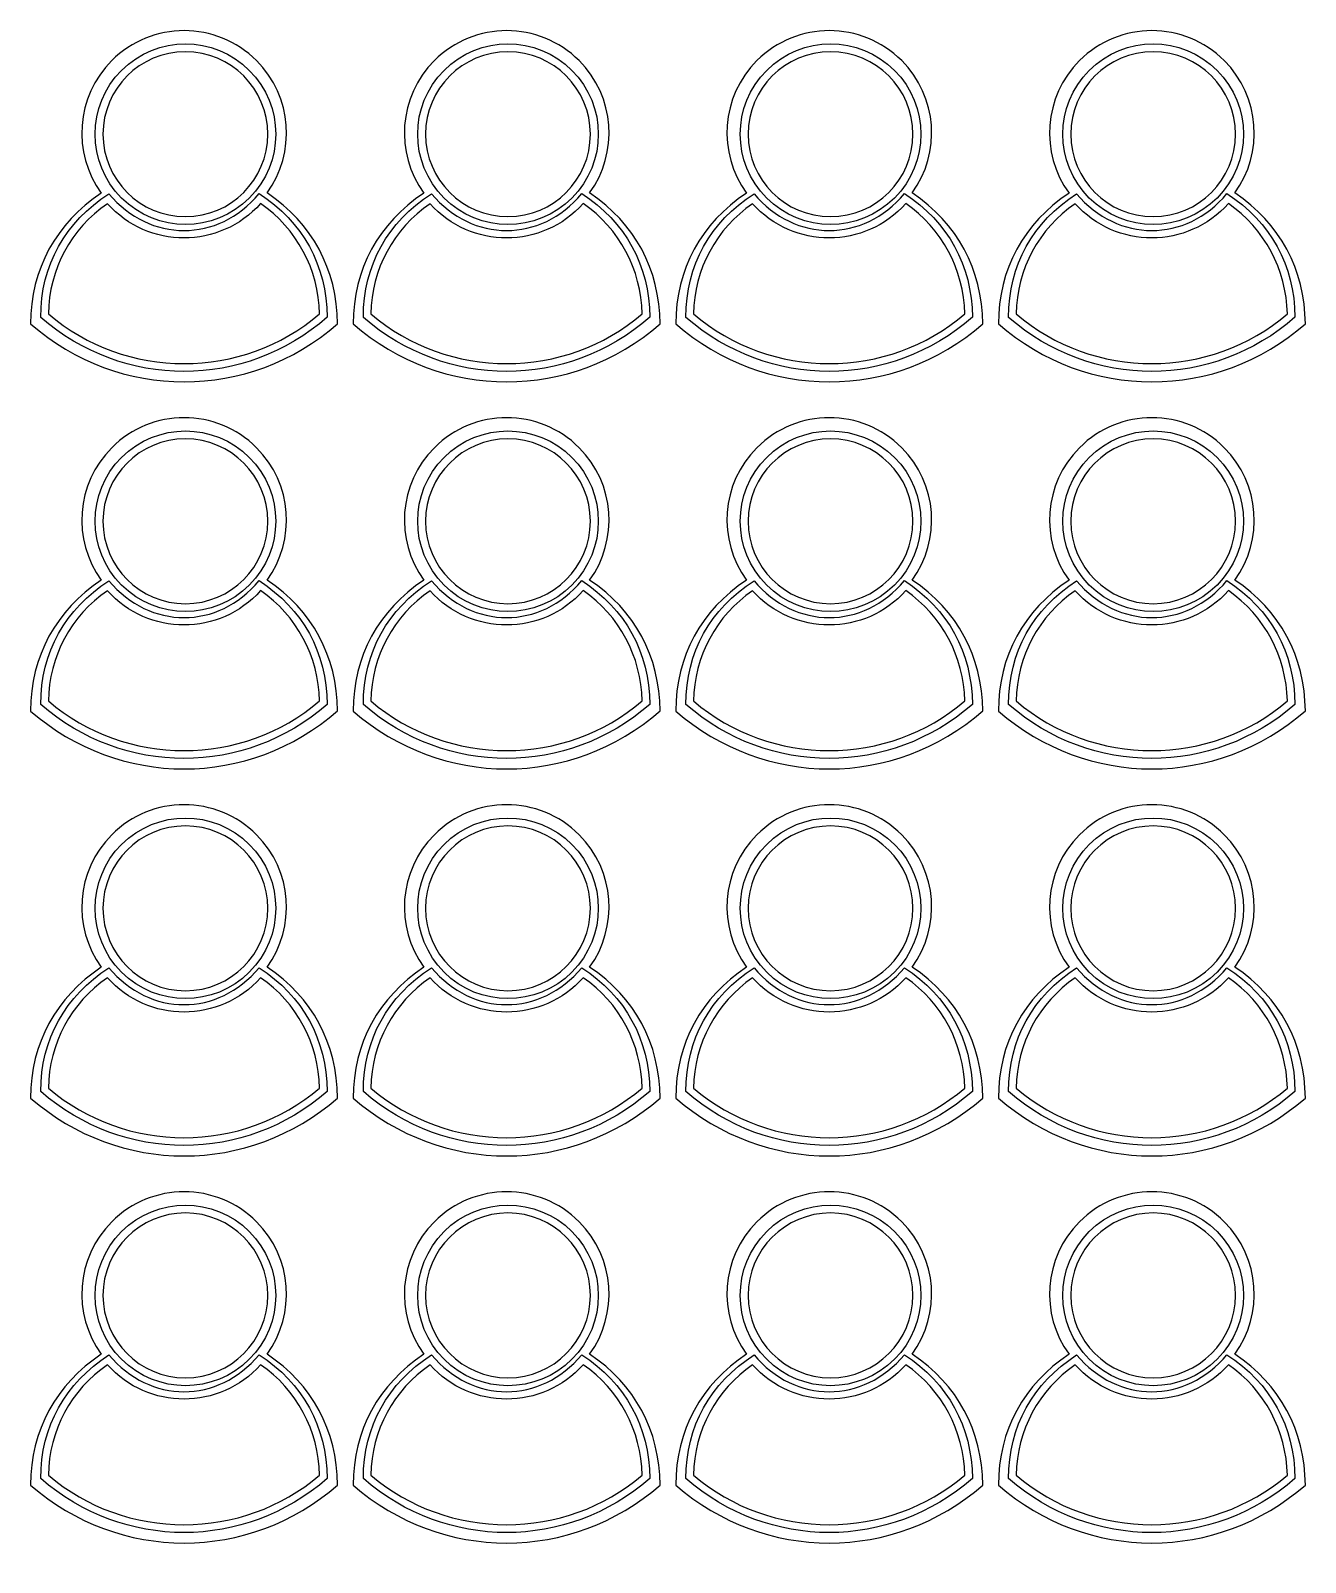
# Model space of a CAD drawing. Extents: x 9 to 572, y 5 to 341.
# Drawn here: x 8.8 to 288.8, y 4.6 to 341.1 of the extents above; entities that cross this region are included whole.
import ezdxf

# ---------------------------------------------------------------- set-up
doc = ezdxf.new("R2010")
doc.units = 0
doc.layers.add('Layer_1', color=7, linetype='CONTINUOUS')

msp = doc.modelspace()

# ---------------------------------------------------------------- linework, layer by layer
at = {"layer": 'Layer_1', "color": 7}
for points in [[(42.520484, 341.091524), (42.520484, 341.09246)], [(113.386626, 341.091524), (113.386626, 341.09246)], [(184.252768, 341.091524), (184.252768, 341.09246)], [(255.11891, 341.091524), (255.11891, 341.09246)], [(8.803744, 276.647924), (8.803744, 276.646365)], [(11.031497, 278.096627), (11.031497, 278.097392)], [(11.031497, 278.096627), (11.031497, 278.097392)], [(72.285089, 278.853562), (72.285089, 278.852797)], [(72.285089, 278.853562), (72.285089, 278.852797)], [(79.669886, 276.647924), (79.669886, 276.646365)], [(81.897639, 278.096627), (81.897639, 278.097392)], [(81.897639, 278.096627), (81.897639, 278.097392)], [(143.15123, 278.853562), (143.15123, 278.852797)], [(143.15123, 278.853562), (143.15123, 278.852797)], [(150.536028, 276.647924), (150.536028, 276.646365)], [(152.76378, 278.096627), (152.76378, 278.097392)], [(152.76378, 278.096627), (152.76378, 278.097392)], [(214.017372, 278.853562), (214.017372, 278.852797)], [(214.017372, 278.853562), (214.017372, 278.852797)], [(221.402169, 276.647924), (221.402169, 276.646365)], [(223.629922, 278.096627), (223.629922, 278.097392)], [(223.629922, 278.096627), (223.629922, 278.097392)], [(284.883514, 278.853562), (284.883514, 278.852797)], [(284.883514, 278.853562), (284.883514, 278.852797)], [(42.520484, 256.052154), (42.520484, 256.05309)], [(113.386626, 256.052154), (113.386626, 256.05309)], [(184.252768, 256.052154), (184.252768, 256.05309)], [(255.11891, 256.052154), (255.11891, 256.05309)], [(11.031497, 193.057257), (11.031497, 193.058022)], [(11.031497, 193.057257), (11.031497, 193.058022)], [(72.285089, 193.814192), (72.285089, 193.813427)], [(72.285089, 193.814192), (72.285089, 193.813427)], [(81.897639, 193.057257), (81.897639, 193.058022)], [(81.897639, 193.057257), (81.897639, 193.058022)], [(143.15123, 193.814192), (143.15123, 193.813427)], [(143.15123, 193.814192), (143.15123, 193.813427)], [(152.76378, 193.057257), (152.76378, 193.058022)], [(152.76378, 193.057257), (152.76378, 193.058022)], [(214.017372, 193.814192), (214.017372, 193.813427)], [(214.017372, 193.814192), (214.017372, 193.813427)], [(223.629922, 193.057257), (223.629922, 193.058022)], [(223.629922, 193.057257), (223.629922, 193.058022)], [(284.883514, 193.814192), (284.883514, 193.813427)], [(284.883514, 193.814192), (284.883514, 193.813427)], [(8.803744, 191.608554), (8.803744, 191.606995)], [(79.669886, 191.608554), (79.669886, 191.606995)], [(150.536028, 191.608554), (150.536028, 191.606995)], [(221.402169, 191.608554), (221.402169, 191.606995)], [(42.520484, 171.012784), (42.520484, 171.01372)], [(113.386626, 171.012784), (113.386626, 171.01372)], [(184.252768, 171.012784), (184.252768, 171.01372)], [(255.11891, 171.012784), (255.11891, 171.01372)], [(11.031497, 108.017887), (11.031497, 108.018652)], [(11.031497, 108.017887), (11.031497, 108.018652)], [(72.285089, 108.774822), (72.285089, 108.774057)], [(72.285089, 108.774822), (72.285089, 108.774057)], [(81.897639, 108.017887), (81.897639, 108.018652)], [(81.897639, 108.017887), (81.897639, 108.018652)], [(143.15123, 108.774822), (143.15123, 108.774057)], [(143.15123, 108.774822), (143.15123, 108.774057)], [(152.76378, 108.017887), (152.76378, 108.018652)], [(152.76378, 108.017887), (152.76378, 108.018652)], [(214.017372, 108.774822), (214.017372, 108.774057)], [(214.017372, 108.774822), (214.017372, 108.774057)], [(223.629922, 108.017887), (223.629922, 108.018652)], [(223.629922, 108.017887), (223.629922, 108.018652)], [(284.883514, 108.774822), (284.883514, 108.774057)], [(284.883514, 108.774822), (284.883514, 108.774057)], [(8.803744, 106.569184), (8.803744, 106.567625)], [(79.669886, 106.569184), (79.669886, 106.567625)], [(150.536028, 106.569184), (150.536028, 106.567625)], [(221.402169, 106.569184), (221.402169, 106.567625)], [(42.520484, 85.973414), (42.520484, 85.97435)], [(113.386626, 85.973414), (113.386626, 85.97435)], [(184.252768, 85.973414), (184.252768, 85.97435)], [(255.11891, 85.973414), (255.11891, 85.97435)], [(72.285089, 23.735452), (72.285089, 23.734687)], [(72.285089, 23.735452), (72.285089, 23.734687)], [(143.151231, 23.735452), (143.151231, 23.734687)], [(143.151231, 23.735452), (143.151231, 23.734687)], [(214.017372, 23.735452), (214.017372, 23.734687)], [(214.017372, 23.735452), (214.017372, 23.734687)], [(284.883514, 23.735452), (284.883514, 23.734687)], [(284.883514, 23.735452), (284.883514, 23.734687)], [(8.803744, 21.529814), (8.803744, 21.528255)], [(11.031497, 22.978517), (11.031497, 22.979282)], [(11.031497, 22.978517), (11.031497, 22.979282)], [(79.669886, 21.529814), (79.669886, 21.528255)], [(81.897639, 22.978517), (81.897639, 22.979282)], [(81.897639, 22.978517), (81.897639, 22.979282)], [(150.536028, 21.529814), (150.536028, 21.528255)], [(152.76378, 22.978517), (152.76378, 22.979282)], [(152.76378, 22.978517), (152.76378, 22.979282)], [(221.402169, 21.529814), (221.402169, 21.528255)], [(223.629922, 22.978517), (223.629922, 22.979282)], [(223.629922, 22.978517), (223.629922, 22.979282)]]:
    msp.add_lwpolyline(points, dxfattribs=at)
for points in [[(56.8361, 304.303635)], [(127.702241, 304.303635)], [(198.568383, 304.303635)], [(269.434525, 304.303635)], [(42.799238, 300.227159)], [(113.665379, 300.227159)], [(184.531521, 300.227159)], [(255.397663, 300.227159)], [(56.8361, 219.264265)], [(127.702241, 219.264265)], [(198.568383, 219.264265)], [(269.434525, 219.264265)], [(42.799238, 215.187789)], [(113.665379, 215.187789)], [(184.531521, 215.187789)], [(255.397663, 215.187789)], [(56.8361, 134.224894)], [(127.702241, 134.224894)], [(198.568383, 134.224894)], [(269.434525, 134.224894)], [(42.799238, 130.148419)], [(113.665379, 130.148419)], [(184.531521, 130.148419)], [(255.397663, 130.148419)], [(56.8361, 49.185524)], [(127.702242, 49.185524)], [(198.568383, 49.185524)], [(269.434525, 49.185524)], [(42.799238, 45.109049)], [(113.66538, 45.109049)], [(184.531521, 45.109049)], [(255.397663, 45.109049)]]:
    msp.add_lwpolyline(points, close=True, dxfattribs=at)
for points in [[(42.520484, 341.09246), (36.764991, 341.09246), (31.010216, 338.895723), (26.621277, 334.502334)], [(28.770202, 332.361694), (36.516294, 340.115641), (49.082179, 340.115641), (56.8361, 332.361694)], [(58.425979, 334.501427), (54.03261, 338.894816), (48.275977, 341.091524), (42.520484, 341.091524)], [(113.386626, 341.09246), (107.631133, 341.09246), (101.876357, 338.895723), (97.487419, 334.502334)], [(99.636344, 332.361694), (107.382435, 340.115641), (119.948321, 340.115641), (127.702241, 332.361694)], [(129.292121, 334.501427), (124.898751, 338.894816), (119.142119, 341.091524), (113.386626, 341.091524)], [(184.252768, 341.09246), (178.497275, 341.09246), (172.742499, 338.895723), (168.353561, 334.502334)], [(170.502486, 332.361694), (178.248577, 340.115641), (190.814462, 340.115641), (198.568383, 332.361694)], [(200.158262, 334.501427), (195.764893, 338.894816), (190.008261, 341.091524), (184.252768, 341.091524)], [(255.11891, 341.09246), (249.363417, 341.09246), (243.608641, 338.895723), (239.219702, 334.502334)], [(241.368627, 332.361694), (249.114719, 340.115641), (261.680604, 340.115641), (269.434525, 332.361694)], [(271.024404, 334.501427), (266.631035, 338.894816), (260.874402, 341.091524), (255.11891, 341.091524)], [(26.621277, 334.502334), (18.693859, 326.574935), (17.928601, 314.194677), (24.319908, 305.404044)], [(42.799238, 336.43817), (32.799739, 336.43817), (24.693721, 328.332161), (24.693721, 318.332665)], [(60.904757, 318.332665), (60.904757, 328.332161), (52.798739, 336.43817), (42.799238, 336.43817)], [(60.739906, 305.421931), (67.116727, 314.21143), (66.34785, 326.579556), (58.425979, 334.501427)], [(97.487419, 334.502334), (89.560001, 326.574935), (88.794743, 314.194677), (95.186049, 305.404044)], [(113.665379, 336.43817), (103.665881, 336.43817), (95.559863, 328.332161), (95.559863, 318.332665)], [(131.770899, 318.332665), (131.770899, 328.332161), (123.664881, 336.43817), (113.665379, 336.43817)], [(131.606047, 305.421931), (137.982869, 314.21143), (137.213991, 326.579556), (129.292121, 334.501427)], [(168.353561, 334.502334), (160.426142, 326.574935), (159.660884, 314.194677), (166.052191, 305.404044)], [(184.531521, 336.43817), (174.532022, 336.43817), (166.426004, 328.332161), (166.426004, 318.332665)], [(202.637041, 318.332665), (202.637041, 328.332161), (194.531023, 336.43817), (184.531521, 336.43817)], [(202.472189, 305.421931), (208.849011, 314.21143), (208.080133, 326.579556), (200.158262, 334.501427)], [(239.219702, 334.502334), (231.292284, 326.574935), (230.527026, 314.194677), (236.918333, 305.404044)], [(255.397663, 336.43817), (245.398164, 336.43817), (237.292146, 328.332161), (237.292146, 318.332665)], [(273.503183, 318.332665), (273.503183, 328.332161), (265.397165, 336.43817), (255.397663, 336.43817)], [(273.338331, 305.421931), (279.715153, 314.21143), (278.946275, 326.579556), (271.024404, 334.501427)], [(28.770202, 304.303635), (21.024108, 312.049729), (21.024108, 324.615628), (28.770202, 332.361694)], [(56.8361, 332.361694), (64.582194, 324.615628), (64.582194, 312.049729), (56.8361, 304.303635)], [(99.636344, 304.303635), (91.890249, 312.049729), (91.890249, 324.615628), (99.636344, 332.361694)], [(127.702241, 332.361694), (135.448336, 324.615628), (135.448336, 312.049729), (127.702241, 304.303635)], [(170.502486, 304.303635), (162.756391, 312.049729), (162.756391, 324.615628), (170.502486, 332.361694)], [(198.568383, 332.361694), (206.314478, 324.615628), (206.314478, 312.049729), (198.568383, 304.303635)], [(241.368627, 304.303635), (233.622533, 312.049729), (233.622533, 324.615628), (241.368627, 332.361694)], [(269.434525, 332.361694), (277.180619, 324.615628), (277.180619, 312.049729), (269.434525, 304.303635)], [(24.693721, 318.332665), (24.693721, 308.333169), (32.799739, 300.227159), (42.799238, 300.227159)], [(42.799238, 300.227159), (52.798739, 300.227159), (60.904757, 308.333169), (60.904757, 318.332665)], [(95.559863, 318.332665), (95.559863, 308.333169), (103.665881, 300.227159), (113.665379, 300.227159)], [(113.665379, 300.227159), (123.664881, 300.227159), (131.770899, 308.333169), (131.770899, 318.332665)], [(166.426004, 318.332665), (166.426004, 308.333169), (174.532022, 300.227159), (184.531521, 300.227159)], [(184.531521, 300.227159), (194.531023, 300.227159), (202.637041, 308.333169), (202.637041, 318.332665)], [(237.292146, 318.332665), (237.292146, 308.333169), (245.398164, 300.227159), (255.397663, 300.227159)], [(255.397663, 300.227159), (265.397165, 300.227159), (273.503183, 308.333169), (273.503183, 318.332665)], [(24.319908, 305.404044), (14.365726, 298.718504), (8.803744, 288.740438), (8.803744, 276.647924)], [(11.031497, 278.097392), (11.031497, 289.577792), (16.393992, 299.023852), (25.989639, 305.261405)], [(11.031497, 278.097392), (11.031497, 289.577792), (16.393992, 299.023852), (25.989639, 305.261405)], [(25.675517, 303.06977), (17.710308, 297.617528), (12.818995, 288.657609), (12.69933, 278.845058)], [(25.675517, 303.06977), (17.710308, 297.617528), (12.818995, 288.657609), (12.69933, 278.845058)], [(59.323858, 303.092447), (50.356451, 293.048079), (34.657883, 293.040595), (25.675517, 303.06977)], [(59.323858, 303.092447), (50.356451, 293.048079), (34.657883, 293.040595), (25.675517, 303.06977)], [(25.989639, 305.261405), (35.016877, 294.484054), (49.96006, 294.446665), (59.009737, 305.284082)], [(25.989639, 305.261405), (35.016877, 294.484054), (49.96006, 294.446665), (59.009737, 305.284082)], [(56.8361, 304.303635), (49.082182, 296.549717), (36.516294, 296.549717), (28.770202, 304.303635)], [(59.009737, 305.284082), (68.62782, 299.016624), (73.825775, 289.570564), (73.952921, 278.105131)], [(59.009737, 305.284082), (68.62782, 299.016624), (73.825775, 289.570564), (73.952921, 278.105131)], [(72.285089, 278.852797), (72.053243, 288.642898), (67.266632, 297.63275), (59.323858, 303.092447)], [(72.285089, 278.852797), (72.053243, 288.642898), (67.266632, 297.63275), (59.323858, 303.092447)], [(76.234107, 276.654869), (76.100199, 288.729439), (70.707713, 298.706003), (60.739906, 305.421931)], [(95.186049, 305.404044), (85.231868, 298.718504), (79.669886, 288.740438), (79.669886, 276.647924)], [(81.897639, 278.097392), (81.897639, 289.577792), (87.260133, 299.023852), (96.85578, 305.261405)], [(81.897639, 278.097392), (81.897639, 289.577792), (87.260133, 299.023852), (96.85578, 305.261405)], [(96.541659, 303.06977), (88.576449, 297.617528), (83.685137, 288.657609), (83.565472, 278.845058)], [(96.541659, 303.06977), (88.576449, 297.617528), (83.685137, 288.657609), (83.565472, 278.845058)], [(130.19, 303.092447), (121.222593, 293.048079), (105.524025, 293.040595), (96.541659, 303.06977)], [(130.19, 303.092447), (121.222593, 293.048079), (105.524025, 293.040595), (96.541659, 303.06977)], [(96.85578, 305.261405), (105.883018, 294.484054), (120.826202, 294.446665), (129.875879, 305.284082)], [(96.85578, 305.261405), (105.883018, 294.484054), (120.826202, 294.446665), (129.875879, 305.284082)], [(127.702241, 304.303635), (119.948323, 296.549717), (107.382435, 296.549717), (99.636344, 304.303635)], [(129.875879, 305.284082), (139.493962, 299.016624), (144.691917, 289.570564), (144.819062, 278.105131)], [(129.875879, 305.284082), (139.493962, 299.016624), (144.691917, 289.570564), (144.819062, 278.105131)], [(143.15123, 278.852797), (142.919385, 288.642898), (138.132774, 297.63275), (130.19, 303.092447)], [(143.15123, 278.852797), (142.919385, 288.642898), (138.132774, 297.63275), (130.19, 303.092447)], [(147.100249, 276.654869), (146.96634, 288.729439), (141.573855, 298.706003), (131.606047, 305.421931)], [(166.052191, 305.404044), (156.09801, 298.718504), (150.536028, 288.740438), (150.536028, 276.647924)], [(152.76378, 278.097392), (152.76378, 289.577792), (158.126275, 299.023852), (167.721922, 305.261405)], [(152.76378, 278.097392), (152.76378, 289.577792), (158.126275, 299.023852), (167.721922, 305.261405)], [(167.407801, 303.06977), (159.442591, 297.617528), (154.551278, 288.657609), (154.431613, 278.845058)], [(167.407801, 303.06977), (159.442591, 297.617528), (154.551278, 288.657609), (154.431613, 278.845058)], [(201.056142, 303.092447), (192.088735, 293.048079), (176.390167, 293.040595), (167.407801, 303.06977)], [(201.056142, 303.092447), (192.088735, 293.048079), (176.390167, 293.040595), (167.407801, 303.06977)], [(167.721922, 305.261405), (176.74916, 294.484054), (191.692344, 294.446665), (200.742021, 305.284082)], [(167.721922, 305.261405), (176.74916, 294.484054), (191.692344, 294.446665), (200.742021, 305.284082)], [(198.568383, 304.303635), (190.814465, 296.549717), (178.248577, 296.549717), (170.502486, 304.303635)], [(200.742021, 305.284082), (210.360104, 299.016624), (215.558059, 289.570564), (215.685204, 278.105131)], [(200.742021, 305.284082), (210.360104, 299.016624), (215.558059, 289.570564), (215.685204, 278.105131)], [(214.017372, 278.852797), (213.785527, 288.642898), (208.998915, 297.63275), (201.056142, 303.092447)], [(214.017372, 278.852797), (213.785527, 288.642898), (208.998915, 297.63275), (201.056142, 303.092447)], [(217.966391, 276.654869), (217.832482, 288.729439), (212.439997, 298.706003), (202.472189, 305.421931)], [(236.918333, 305.404044), (226.964151, 298.718504), (221.402169, 288.740438), (221.402169, 276.647924)], [(223.629922, 278.097392), (223.629922, 289.577792), (228.992417, 299.023852), (238.588064, 305.261405)], [(223.629922, 278.097392), (223.629922, 289.577792), (228.992417, 299.023852), (238.588064, 305.261405)], [(238.273943, 303.06977), (230.308733, 297.617528), (225.41742, 288.657609), (225.297755, 278.845058)], [(238.273943, 303.06977), (230.308733, 297.617528), (225.41742, 288.657609), (225.297755, 278.845058)], [(271.922284, 303.092447), (262.954876, 293.048079), (247.256308, 293.040595), (238.273943, 303.06977)], [(271.922284, 303.092447), (262.954876, 293.048079), (247.256308, 293.040595), (238.273943, 303.06977)], [(238.588064, 305.261405), (247.615302, 294.484054), (262.558485, 294.446665), (271.608162, 305.284082)], [(238.588064, 305.261405), (247.615302, 294.484054), (262.558485, 294.446665), (271.608162, 305.284082)], [(269.434525, 304.303635), (261.680607, 296.549717), (249.114719, 296.549717), (241.368627, 304.303635)], [(271.608162, 305.284082), (281.226246, 299.016624), (286.424201, 289.570564), (286.551346, 278.105131)], [(271.608162, 305.284082), (281.226246, 299.016624), (286.424201, 289.570564), (286.551346, 278.105131)], [(284.883514, 278.852797), (284.651668, 288.642898), (279.865057, 297.63275), (271.922284, 303.092447)], [(284.883514, 278.852797), (284.651668, 288.642898), (279.865057, 297.63275), (271.922284, 303.092447)], [(288.832532, 276.654869), (288.698624, 288.729439), (283.306138, 298.706003), (273.338331, 305.421931)], [(8.803744, 276.646365), (28.272379, 259.671572), (56.765463, 259.67982), (76.234107, 276.654869)], [(73.952921, 278.105131), (55.786258, 262.264479), (29.19816, 262.256995), (11.031497, 278.096627)], [(73.952921, 278.105131), (55.786258, 262.264479), (29.19816, 262.256995), (11.031497, 278.096627)], [(12.69933, 278.845058), (29.661863, 264.305735), (55.322555, 264.305735), (72.285089, 278.853562)], [(12.69933, 278.845058), (29.661863, 264.305735), (55.322555, 264.305735), (72.285089, 278.853562)], [(79.669886, 276.646365), (99.138521, 259.671572), (127.631605, 259.67982), (147.100249, 276.654869)], [(144.819062, 278.105131), (126.652399, 262.264479), (100.064302, 262.256995), (81.897639, 278.096627)], [(144.819062, 278.105131), (126.652399, 262.264479), (100.064302, 262.256995), (81.897639, 278.096627)], [(83.565472, 278.845058), (100.528004, 264.305735), (126.188697, 264.305735), (143.15123, 278.853562)], [(83.565472, 278.845058), (100.528004, 264.305735), (126.188697, 264.305735), (143.15123, 278.853562)], [(150.536028, 276.646365), (170.004662, 259.671572), (198.497747, 259.67982), (217.966391, 276.654869)], [(215.685204, 278.105131), (197.518541, 262.264479), (170.930443, 262.256995), (152.76378, 278.096627)], [(215.685204, 278.105131), (197.518541, 262.264479), (170.930443, 262.256995), (152.76378, 278.096627)], [(154.431613, 278.845058), (171.394146, 264.305735), (197.054838, 264.305735), (214.017372, 278.853562)], [(154.431613, 278.845058), (171.394146, 264.305735), (197.054838, 264.305735), (214.017372, 278.853562)], [(221.402169, 276.646365), (240.870804, 259.671572), (269.363888, 259.67982), (288.832532, 276.654869)], [(286.551346, 278.105131), (268.384683, 262.264479), (241.796585, 262.256995), (223.629922, 278.096627)], [(286.551346, 278.105131), (268.384683, 262.264479), (241.796585, 262.256995), (223.629922, 278.096627)], [(225.297755, 278.845058), (242.260288, 264.305735), (267.92098, 264.305735), (284.883514, 278.853562)], [(225.297755, 278.845058), (242.260288, 264.305735), (267.92098, 264.305735), (284.883514, 278.853562)], [(42.520484, 256.05309), (36.764991, 256.05309), (31.010216, 253.856353), (26.621277, 249.462964)], [(58.425979, 249.462057), (54.03261, 253.855446), (48.275977, 256.052154), (42.520484, 256.052154)], [(113.386626, 256.05309), (107.631133, 256.05309), (101.876357, 253.856353), (97.487419, 249.462964)], [(129.292121, 249.462057), (124.898751, 253.855446), (119.142119, 256.052154), (113.386626, 256.052154)], [(184.252768, 256.05309), (178.497275, 256.05309), (172.742499, 253.856353), (168.353561, 249.462964)], [(200.158262, 249.462057), (195.764893, 253.855446), (190.008261, 256.052154), (184.252768, 256.052154)], [(255.11891, 256.05309), (249.363417, 256.05309), (243.608641, 253.856353), (239.219702, 249.462964)], [(271.024404, 249.462057), (266.631035, 253.855446), (260.874402, 256.052154), (255.11891, 256.052154)], [(28.770202, 247.322324), (36.516294, 255.076271), (49.082179, 255.076271), (56.8361, 247.322324)], [(99.636344, 247.322324), (107.382435, 255.076271), (119.948321, 255.076271), (127.702241, 247.322324)], [(170.502486, 247.322324), (178.248577, 255.076271), (190.814462, 255.076271), (198.568383, 247.322324)], [(241.368627, 247.322324), (249.114719, 255.076271), (261.680604, 255.076271), (269.434525, 247.322324)], [(26.621277, 249.462964), (18.693859, 241.535565), (17.928601, 229.155307), (24.319908, 220.364674)], [(42.799238, 251.3988), (32.799739, 251.3988), (24.693721, 243.292791), (24.693721, 233.293294)], [(60.904757, 233.293294), (60.904757, 243.292791), (52.798739, 251.3988), (42.799238, 251.3988)], [(60.739906, 220.382561), (67.116727, 229.17206), (66.34785, 241.540186), (58.425979, 249.462057)], [(97.487419, 249.462964), (89.560001, 241.535565), (88.794743, 229.155307), (95.186049, 220.364674)], [(113.665379, 251.3988), (103.665881, 251.3988), (95.559863, 243.292791), (95.559863, 233.293294)], [(131.770899, 233.293294), (131.770899, 243.292791), (123.664881, 251.3988), (113.665379, 251.3988)], [(131.606047, 220.382561), (137.982869, 229.17206), (137.213991, 241.540186), (129.292121, 249.462057)], [(168.353561, 249.462964), (160.426142, 241.535565), (159.660884, 229.155307), (166.052191, 220.364674)], [(184.531521, 251.3988), (174.532022, 251.3988), (166.426004, 243.292791), (166.426004, 233.293294)], [(202.637041, 233.293294), (202.637041, 243.292791), (194.531023, 251.3988), (184.531521, 251.3988)], [(202.472189, 220.382561), (208.849011, 229.17206), (208.080133, 241.540186), (200.158262, 249.462057)], [(239.219702, 249.462964), (231.292284, 241.535565), (230.527026, 229.155307), (236.918333, 220.364674)], [(255.397663, 251.3988), (245.398164, 251.3988), (237.292146, 243.292791), (237.292146, 233.293294)], [(273.503183, 233.293294), (273.503183, 243.292791), (265.397165, 251.3988), (255.397663, 251.3988)], [(273.338331, 220.382561), (279.715153, 229.17206), (278.946275, 241.540186), (271.024404, 249.462057)], [(28.770202, 219.264265), (21.024108, 227.010359), (21.024108, 239.576258), (28.770202, 247.322324)], [(56.8361, 247.322324), (64.582194, 239.576258), (64.582194, 227.010359), (56.8361, 219.264265)], [(99.636344, 219.264265), (91.890249, 227.010359), (91.890249, 239.576258), (99.636344, 247.322324)], [(127.702241, 247.322324), (135.448336, 239.576258), (135.448336, 227.010359), (127.702241, 219.264265)], [(170.502486, 219.264265), (162.756391, 227.010359), (162.756391, 239.576258), (170.502486, 247.322324)], [(198.568383, 247.322324), (206.314478, 239.576258), (206.314478, 227.010359), (198.568383, 219.264265)], [(241.368627, 219.264265), (233.622533, 227.010359), (233.622533, 239.576258), (241.368627, 247.322324)], [(269.434525, 247.322324), (277.180619, 239.576258), (277.180619, 227.010359), (269.434525, 219.264265)], [(24.693721, 233.293294), (24.693721, 223.293798), (32.799739, 215.187789), (42.799238, 215.187789)], [(42.799238, 215.187789), (52.798739, 215.187789), (60.904757, 223.293798), (60.904757, 233.293294)], [(95.559863, 233.293294), (95.559863, 223.293798), (103.665881, 215.187789), (113.665379, 215.187789)], [(113.665379, 215.187789), (123.664881, 215.187789), (131.770899, 223.293798), (131.770899, 233.293294)], [(166.426004, 233.293294), (166.426004, 223.293798), (174.532022, 215.187789), (184.531521, 215.187789)], [(184.531521, 215.187789), (194.531023, 215.187789), (202.637041, 223.293798), (202.637041, 233.293294)], [(237.292146, 233.293294), (237.292146, 223.293798), (245.398164, 215.187789), (255.397663, 215.187789)], [(255.397663, 215.187789), (265.397165, 215.187789), (273.503183, 223.293798), (273.503183, 233.293294)], [(24.319908, 220.364674), (14.365726, 213.679134), (8.803744, 203.701068), (8.803744, 191.608554)], [(11.031497, 193.058022), (11.031497, 204.538422), (16.393992, 213.984482), (25.989639, 220.222035)], [(11.031497, 193.058022), (11.031497, 204.538422), (16.393992, 213.984482), (25.989639, 220.222035)], [(25.989639, 220.222035), (35.016877, 209.444683), (49.96006, 209.407294), (59.009737, 220.244712)], [(25.989639, 220.222035), (35.016877, 209.444683), (49.96006, 209.407294), (59.009737, 220.244712)], [(56.8361, 219.264265), (49.082182, 211.510346), (36.516294, 211.510346), (28.770202, 219.264265)], [(59.009737, 220.244712), (68.62782, 213.977254), (73.825775, 204.531194), (73.952921, 193.065761)], [(59.009737, 220.244712), (68.62782, 213.977254), (73.825775, 204.531194), (73.952921, 193.065761)], [(76.234107, 191.615499), (76.100199, 203.690069), (70.707713, 213.666633), (60.739906, 220.382561)], [(95.186049, 220.364674), (85.231868, 213.679134), (79.669886, 203.701068), (79.669886, 191.608554)], [(81.897639, 193.058022), (81.897639, 204.538422), (87.260133, 213.984482), (96.85578, 220.222035)], [(81.897639, 193.058022), (81.897639, 204.538422), (87.260133, 213.984482), (96.85578, 220.222035)], [(96.85578, 220.222035), (105.883018, 209.444683), (120.826202, 209.407294), (129.875879, 220.244712)], [(96.85578, 220.222035), (105.883018, 209.444683), (120.826202, 209.407294), (129.875879, 220.244712)], [(127.702241, 219.264265), (119.948323, 211.510346), (107.382435, 211.510346), (99.636344, 219.264265)], [(129.875879, 220.244712), (139.493962, 213.977254), (144.691917, 204.531194), (144.819062, 193.065761)], [(129.875879, 220.244712), (139.493962, 213.977254), (144.691917, 204.531194), (144.819062, 193.065761)], [(147.100249, 191.615499), (146.96634, 203.690069), (141.573855, 213.666633), (131.606047, 220.382561)], [(166.052191, 220.364674), (156.09801, 213.679134), (150.536028, 203.701068), (150.536028, 191.608554)], [(152.76378, 193.058022), (152.76378, 204.538422), (158.126275, 213.984482), (167.721922, 220.222035)], [(152.76378, 193.058022), (152.76378, 204.538422), (158.126275, 213.984482), (167.721922, 220.222035)], [(167.721922, 220.222035), (176.74916, 209.444683), (191.692344, 209.407294), (200.742021, 220.244712)], [(167.721922, 220.222035), (176.74916, 209.444683), (191.692344, 209.407294), (200.742021, 220.244712)], [(198.568383, 219.264265), (190.814465, 211.510346), (178.248577, 211.510346), (170.502486, 219.264265)], [(200.742021, 220.244712), (210.360104, 213.977254), (215.558059, 204.531194), (215.685204, 193.065761)], [(200.742021, 220.244712), (210.360104, 213.977254), (215.558059, 204.531194), (215.685204, 193.065761)], [(217.966391, 191.615499), (217.832482, 203.690069), (212.439997, 213.666633), (202.472189, 220.382561)], [(236.918333, 220.364674), (226.964151, 213.679134), (221.402169, 203.701068), (221.402169, 191.608554)], [(223.629922, 193.058022), (223.629922, 204.538422), (228.992417, 213.984482), (238.588064, 220.222035)], [(223.629922, 193.058022), (223.629922, 204.538422), (228.992417, 213.984482), (238.588064, 220.222035)], [(238.588064, 220.222035), (247.615302, 209.444683), (262.558485, 209.407294), (271.608162, 220.244712)], [(238.588064, 220.222035), (247.615302, 209.444683), (262.558485, 209.407294), (271.608162, 220.244712)], [(269.434525, 219.264265), (261.680607, 211.510346), (249.114719, 211.510346), (241.368627, 219.264265)], [(271.608162, 220.244712), (281.226246, 213.977254), (286.424201, 204.531194), (286.551346, 193.065761)], [(271.608162, 220.244712), (281.226246, 213.977254), (286.424201, 204.531194), (286.551346, 193.065761)], [(288.832532, 191.615499), (288.698624, 203.690069), (283.306138, 213.666633), (273.338331, 220.382561)], [(25.675517, 218.0304), (17.710308, 212.578157), (12.818995, 203.618239), (12.69933, 193.805688)], [(25.675517, 218.0304), (17.710308, 212.578157), (12.818995, 203.618239), (12.69933, 193.805688)], [(59.323858, 218.053077), (50.356451, 208.008709), (34.657883, 208.001225), (25.675517, 218.0304)], [(59.323858, 218.053077), (50.356451, 208.008709), (34.657883, 208.001225), (25.675517, 218.0304)], [(72.285089, 193.813427), (72.053243, 203.603528), (67.266632, 212.59338), (59.323858, 218.053077)], [(72.285089, 193.813427), (72.053243, 203.603528), (67.266632, 212.59338), (59.323858, 218.053077)], [(96.541659, 218.0304), (88.576449, 212.578157), (83.685137, 203.618239), (83.565472, 193.805688)], [(96.541659, 218.0304), (88.576449, 212.578157), (83.685137, 203.618239), (83.565472, 193.805688)], [(130.19, 218.053077), (121.222593, 208.008709), (105.524025, 208.001225), (96.541659, 218.0304)], [(130.19, 218.053077), (121.222593, 208.008709), (105.524025, 208.001225), (96.541659, 218.0304)], [(143.15123, 193.813427), (142.919385, 203.603528), (138.132774, 212.59338), (130.19, 218.053077)], [(143.15123, 193.813427), (142.919385, 203.603528), (138.132774, 212.59338), (130.19, 218.053077)], [(167.407801, 218.0304), (159.442591, 212.578157), (154.551278, 203.618239), (154.431613, 193.805688)], [(167.407801, 218.0304), (159.442591, 212.578157), (154.551278, 203.618239), (154.431613, 193.805688)], [(201.056142, 218.053077), (192.088735, 208.008709), (176.390167, 208.001225), (167.407801, 218.0304)], [(201.056142, 218.053077), (192.088735, 208.008709), (176.390167, 208.001225), (167.407801, 218.0304)], [(214.017372, 193.813427), (213.785527, 203.603528), (208.998915, 212.59338), (201.056142, 218.053077)], [(214.017372, 193.813427), (213.785527, 203.603528), (208.998915, 212.59338), (201.056142, 218.053077)], [(238.273943, 218.0304), (230.308733, 212.578157), (225.41742, 203.618239), (225.297755, 193.805688)], [(238.273943, 218.0304), (230.308733, 212.578157), (225.41742, 203.618239), (225.297755, 193.805688)], [(271.922284, 218.053077), (262.954876, 208.008709), (247.256308, 208.001225), (238.273943, 218.0304)], [(271.922284, 218.053077), (262.954876, 208.008709), (247.256308, 208.001225), (238.273943, 218.0304)], [(284.883514, 193.813427), (284.651668, 203.603528), (279.865057, 212.59338), (271.922284, 218.053077)], [(284.883514, 193.813427), (284.651668, 203.603528), (279.865057, 212.59338), (271.922284, 218.053077)], [(73.952921, 193.065761), (55.786258, 177.225109), (29.19816, 177.217625), (11.031497, 193.057257)], [(73.952921, 193.065761), (55.786258, 177.225109), (29.19816, 177.217625), (11.031497, 193.057257)], [(12.69933, 193.805688), (29.661863, 179.266365), (55.322555, 179.266365), (72.285089, 193.814192)], [(12.69933, 193.805688), (29.661863, 179.266365), (55.322555, 179.266365), (72.285089, 193.814192)], [(144.819062, 193.065761), (126.652399, 177.225109), (100.064302, 177.217625), (81.897639, 193.057257)], [(144.819062, 193.065761), (126.652399, 177.225109), (100.064302, 177.217625), (81.897639, 193.057257)], [(83.565472, 193.805688), (100.528004, 179.266365), (126.188697, 179.266365), (143.15123, 193.814192)], [(83.565472, 193.805688), (100.528004, 179.266365), (126.188697, 179.266365), (143.15123, 193.814192)], [(215.685204, 193.065761), (197.518541, 177.225109), (170.930443, 177.217625), (152.76378, 193.057257)], [(215.685204, 193.065761), (197.518541, 177.225109), (170.930443, 177.217625), (152.76378, 193.057257)], [(154.431613, 193.805688), (171.394146, 179.266365), (197.054838, 179.266365), (214.017372, 193.814192)], [(154.431613, 193.805688), (171.394146, 179.266365), (197.054838, 179.266365), (214.017372, 193.814192)], [(286.551346, 193.065761), (268.384683, 177.225109), (241.796585, 177.217625), (223.629922, 193.057257)], [(286.551346, 193.065761), (268.384683, 177.225109), (241.796585, 177.217625), (223.629922, 193.057257)], [(225.297755, 193.805688), (242.260288, 179.266365), (267.92098, 179.266365), (284.883514, 193.814192)], [(225.297755, 193.805688), (242.260288, 179.266365), (267.92098, 179.266365), (284.883514, 193.814192)], [(8.803744, 191.606995), (28.272379, 174.632202), (56.765463, 174.64045), (76.234107, 191.615499)], [(79.669886, 191.606995), (99.138521, 174.632202), (127.631605, 174.64045), (147.100249, 191.615499)], [(150.536028, 191.606995), (170.004662, 174.632202), (198.497747, 174.64045), (217.966391, 191.615499)], [(221.402169, 191.606995), (240.870804, 174.632202), (269.363888, 174.64045), (288.832532, 191.615499)], [(42.520484, 171.01372), (36.764991, 171.01372), (31.010216, 168.816983), (26.621277, 164.423594)], [(28.770202, 162.282954), (36.516294, 170.036901), (49.082179, 170.036901), (56.8361, 162.282954)], [(58.425979, 164.422687), (54.03261, 168.816076), (48.275977, 171.012784), (42.520484, 171.012784)], [(113.386626, 171.01372), (107.631133, 171.01372), (101.876357, 168.816983), (97.487419, 164.423594)], [(99.636344, 162.282954), (107.382435, 170.036901), (119.948321, 170.036901), (127.702241, 162.282954)], [(129.292121, 164.422687), (124.898751, 168.816076), (119.142119, 171.012784), (113.386626, 171.012784)], [(184.252768, 171.01372), (178.497275, 171.01372), (172.742499, 168.816983), (168.353561, 164.423594)], [(170.502486, 162.282954), (178.248577, 170.036901), (190.814462, 170.036901), (198.568383, 162.282954)], [(200.158262, 164.422687), (195.764893, 168.816076), (190.008261, 171.012784), (184.252768, 171.012784)], [(255.11891, 171.01372), (249.363417, 171.01372), (243.608641, 168.816983), (239.219702, 164.423594)], [(241.368627, 162.282954), (249.114719, 170.036901), (261.680604, 170.036901), (269.434525, 162.282954)], [(271.024404, 164.422687), (266.631035, 168.816076), (260.874402, 171.012784), (255.11891, 171.012784)], [(42.799238, 166.35943), (32.799739, 166.35943), (24.693721, 158.25342), (24.693721, 148.253924)], [(60.904757, 148.253924), (60.904757, 158.25342), (52.798739, 166.35943), (42.799238, 166.35943)], [(113.665379, 166.35943), (103.665881, 166.35943), (95.559863, 158.25342), (95.559863, 148.253924)], [(131.770899, 148.253924), (131.770899, 158.25342), (123.664881, 166.35943), (113.665379, 166.35943)], [(184.531521, 166.35943), (174.532022, 166.35943), (166.426004, 158.25342), (166.426004, 148.253924)], [(202.637041, 148.253924), (202.637041, 158.25342), (194.531023, 166.35943), (184.531521, 166.35943)], [(255.397663, 166.35943), (245.398164, 166.35943), (237.292146, 158.25342), (237.292146, 148.253924)], [(273.503183, 148.253924), (273.503183, 158.25342), (265.397165, 166.35943), (255.397663, 166.35943)], [(26.621277, 164.423594), (18.693859, 156.496195), (17.928601, 144.115937), (24.319908, 135.325304)], [(28.770202, 134.224894), (21.024108, 141.970989), (21.024108, 154.536888), (28.770202, 162.282954)], [(56.8361, 162.282954), (64.582194, 154.536888), (64.582194, 141.970989), (56.8361, 134.224894)], [(60.739906, 135.343191), (67.116727, 144.13269), (66.34785, 156.500816), (58.425979, 164.422687)], [(97.487419, 164.423594), (89.560001, 156.496195), (88.794743, 144.115937), (95.186049, 135.325304)], [(99.636344, 134.224894), (91.890249, 141.970989), (91.890249, 154.536888), (99.636344, 162.282954)], [(127.702241, 162.282954), (135.448336, 154.536888), (135.448336, 141.970989), (127.702241, 134.224894)], [(131.606047, 135.343191), (137.982869, 144.13269), (137.213991, 156.500816), (129.292121, 164.422687)], [(168.353561, 164.423594), (160.426142, 156.496195), (159.660884, 144.115937), (166.052191, 135.325304)], [(170.502486, 134.224894), (162.756391, 141.970989), (162.756391, 154.536888), (170.502486, 162.282954)], [(198.568383, 162.282954), (206.314478, 154.536888), (206.314478, 141.970989), (198.568383, 134.224894)], [(202.472189, 135.343191), (208.849011, 144.13269), (208.080133, 156.500816), (200.158262, 164.422687)], [(239.219702, 164.423594), (231.292284, 156.496195), (230.527026, 144.115937), (236.918333, 135.325304)], [(241.368627, 134.224894), (233.622533, 141.970989), (233.622533, 154.536888), (241.368627, 162.282954)], [(269.434525, 162.282954), (277.180619, 154.536888), (277.180619, 141.970989), (269.434525, 134.224894)], [(273.338331, 135.343191), (279.715153, 144.13269), (278.946275, 156.500816), (271.024404, 164.422687)], [(24.693721, 148.253924), (24.693721, 138.254428), (32.799739, 130.148419), (42.799238, 130.148419)], [(42.799238, 130.148419), (52.798739, 130.148419), (60.904757, 138.254428), (60.904757, 148.253924)], [(95.559863, 148.253924), (95.559863, 138.254428), (103.665881, 130.148419), (113.665379, 130.148419)], [(113.665379, 130.148419), (123.664881, 130.148419), (131.770899, 138.254428), (131.770899, 148.253924)], [(166.426004, 148.253924), (166.426004, 138.254428), (174.532022, 130.148419), (184.531521, 130.148419)], [(184.531521, 130.148419), (194.531023, 130.148419), (202.637041, 138.254428), (202.637041, 148.253924)], [(237.292146, 148.253924), (237.292146, 138.254428), (245.398164, 130.148419), (255.397663, 130.148419)], [(255.397663, 130.148419), (265.397165, 130.148419), (273.503183, 138.254428), (273.503183, 148.253924)], [(24.319908, 135.325304), (14.365726, 128.639764), (8.803744, 118.661698), (8.803744, 106.569184)], [(11.031497, 108.018652), (11.031497, 119.499052), (16.393992, 128.945112), (25.989639, 135.182665)], [(11.031497, 108.018652), (11.031497, 119.499052), (16.393992, 128.945112), (25.989639, 135.182665)], [(25.989639, 135.182665), (35.016877, 124.405313), (49.96006, 124.367924), (59.009737, 135.205342)], [(25.989639, 135.182665), (35.016877, 124.405313), (49.96006, 124.367924), (59.009737, 135.205342)], [(59.009737, 135.205342), (68.62782, 128.937883), (73.825775, 119.491824), (73.952921, 108.026391)], [(59.009737, 135.205342), (68.62782, 128.937883), (73.825775, 119.491824), (73.952921, 108.026391)], [(76.234107, 106.576129), (76.100199, 118.650699), (70.707713, 128.627263), (60.739906, 135.343191)], [(95.186049, 135.325304), (85.231868, 128.639764), (79.669886, 118.661698), (79.669886, 106.569184)], [(81.897639, 108.018652), (81.897639, 119.499052), (87.260133, 128.945112), (96.85578, 135.182665)], [(81.897639, 108.018652), (81.897639, 119.499052), (87.260133, 128.945112), (96.85578, 135.182665)], [(96.85578, 135.182665), (105.883018, 124.405313), (120.826202, 124.367924), (129.875879, 135.205342)], [(96.85578, 135.182665), (105.883018, 124.405313), (120.826202, 124.367924), (129.875879, 135.205342)], [(129.875879, 135.205342), (139.493962, 128.937883), (144.691917, 119.491824), (144.819062, 108.026391)], [(129.875879, 135.205342), (139.493962, 128.937883), (144.691917, 119.491824), (144.819062, 108.026391)], [(147.100249, 106.576129), (146.96634, 118.650699), (141.573855, 128.627263), (131.606047, 135.343191)], [(166.052191, 135.325304), (156.09801, 128.639764), (150.536028, 118.661698), (150.536028, 106.569184)], [(152.76378, 108.018652), (152.76378, 119.499052), (158.126275, 128.945112), (167.721922, 135.182665)], [(152.76378, 108.018652), (152.76378, 119.499052), (158.126275, 128.945112), (167.721922, 135.182665)], [(167.721922, 135.182665), (176.74916, 124.405313), (191.692344, 124.367924), (200.742021, 135.205342)], [(167.721922, 135.182665), (176.74916, 124.405313), (191.692344, 124.367924), (200.742021, 135.205342)], [(200.742021, 135.205342), (210.360104, 128.937883), (215.558059, 119.491824), (215.685204, 108.026391)], [(200.742021, 135.205342), (210.360104, 128.937883), (215.558059, 119.491824), (215.685204, 108.026391)], [(217.966391, 106.576129), (217.832482, 118.650699), (212.439997, 128.627263), (202.472189, 135.343191)], [(236.918333, 135.325304), (226.964151, 128.639764), (221.402169, 118.661698), (221.402169, 106.569184)], [(223.629922, 108.018652), (223.629922, 119.499052), (228.992417, 128.945112), (238.588064, 135.182665)], [(223.629922, 108.018652), (223.629922, 119.499052), (228.992417, 128.945112), (238.588064, 135.182665)], [(238.588064, 135.182665), (247.615302, 124.405313), (262.558485, 124.367924), (271.608162, 135.205342)], [(238.588064, 135.182665), (247.615302, 124.405313), (262.558485, 124.367924), (271.608162, 135.205342)], [(271.608162, 135.205342), (281.226246, 128.937883), (286.424201, 119.491824), (286.551346, 108.026391)], [(271.608162, 135.205342), (281.226246, 128.937883), (286.424201, 119.491824), (286.551346, 108.026391)], [(288.832532, 106.576129), (288.698624, 118.650699), (283.306138, 128.627263), (273.338331, 135.343191)], [(25.675517, 132.99103), (17.710308, 127.538787), (12.818995, 118.578869), (12.69933, 108.766318)], [(25.675517, 132.99103), (17.710308, 127.538787), (12.818995, 118.578869), (12.69933, 108.766318)], [(59.323858, 133.013707), (50.356451, 122.969339), (34.657883, 122.961855), (25.675517, 132.99103)], [(59.323858, 133.013707), (50.356451, 122.969339), (34.657883, 122.961855), (25.675517, 132.99103)], [(56.8361, 134.224894), (49.082182, 126.470976), (36.516294, 126.470976), (28.770202, 134.224894)], [(72.285089, 108.774057), (72.053243, 118.564157), (67.266632, 127.554009), (59.323858, 133.013707)], [(72.285089, 108.774057), (72.053243, 118.564157), (67.266632, 127.554009), (59.323858, 133.013707)], [(96.541659, 132.99103), (88.576449, 127.538787), (83.685137, 118.578869), (83.565472, 108.766318)], [(96.541659, 132.99103), (88.576449, 127.538787), (83.685137, 118.578869), (83.565472, 108.766318)], [(130.19, 133.013707), (121.222593, 122.969339), (105.524025, 122.961855), (96.541659, 132.99103)], [(130.19, 133.013707), (121.222593, 122.969339), (105.524025, 122.961855), (96.541659, 132.99103)], [(127.702241, 134.224894), (119.948323, 126.470976), (107.382435, 126.470976), (99.636344, 134.224894)], [(143.15123, 108.774057), (142.919385, 118.564157), (138.132774, 127.554009), (130.19, 133.013707)], [(143.15123, 108.774057), (142.919385, 118.564157), (138.132774, 127.554009), (130.19, 133.013707)], [(167.407801, 132.99103), (159.442591, 127.538787), (154.551278, 118.578869), (154.431613, 108.766318)], [(167.407801, 132.99103), (159.442591, 127.538787), (154.551278, 118.578869), (154.431613, 108.766318)], [(201.056142, 133.013707), (192.088735, 122.969339), (176.390167, 122.961855), (167.407801, 132.99103)], [(201.056142, 133.013707), (192.088735, 122.969339), (176.390167, 122.961855), (167.407801, 132.99103)], [(198.568383, 134.224894), (190.814465, 126.470976), (178.248577, 126.470976), (170.502486, 134.224894)], [(214.017372, 108.774057), (213.785527, 118.564157), (208.998915, 127.554009), (201.056142, 133.013707)], [(214.017372, 108.774057), (213.785527, 118.564157), (208.998915, 127.554009), (201.056142, 133.013707)], [(238.273943, 132.99103), (230.308733, 127.538787), (225.41742, 118.578869), (225.297755, 108.766318)], [(238.273943, 132.99103), (230.308733, 127.538787), (225.41742, 118.578869), (225.297755, 108.766318)], [(271.922284, 133.013707), (262.954876, 122.969339), (247.256308, 122.961855), (238.273943, 132.99103)], [(271.922284, 133.013707), (262.954876, 122.969339), (247.256308, 122.961855), (238.273943, 132.99103)], [(269.434525, 134.224894), (261.680607, 126.470976), (249.114719, 126.470976), (241.368627, 134.224894)], [(284.883514, 108.774057), (284.651668, 118.564157), (279.865057, 127.554009), (271.922284, 133.013707)], [(284.883514, 108.774057), (284.651668, 118.564157), (279.865057, 127.554009), (271.922284, 133.013707)], [(73.952921, 108.026391), (55.786258, 92.185739), (29.19816, 92.178255), (11.031497, 108.017887)], [(73.952921, 108.026391), (55.786258, 92.185739), (29.19816, 92.178255), (11.031497, 108.017887)], [(12.69933, 108.766318), (29.661863, 94.226995), (55.322555, 94.226995), (72.285089, 108.774822)], [(12.69933, 108.766318), (29.661863, 94.226995), (55.322555, 94.226995), (72.285089, 108.774822)], [(144.819062, 108.026391), (126.652399, 92.185739), (100.064302, 92.178255), (81.897639, 108.017887)], [(144.819062, 108.026391), (126.652399, 92.185739), (100.064302, 92.178255), (81.897639, 108.017887)], [(83.565472, 108.766318), (100.528004, 94.226995), (126.188697, 94.226995), (143.15123, 108.774822)], [(83.565472, 108.766318), (100.528004, 94.226995), (126.188697, 94.226995), (143.15123, 108.774822)], [(215.685204, 108.026391), (197.518541, 92.185739), (170.930443, 92.178255), (152.76378, 108.017887)], [(215.685204, 108.026391), (197.518541, 92.185739), (170.930443, 92.178255), (152.76378, 108.017887)], [(154.431613, 108.766318), (171.394146, 94.226995), (197.054838, 94.226995), (214.017372, 108.774822)], [(154.431613, 108.766318), (171.394146, 94.226995), (197.054838, 94.226995), (214.017372, 108.774822)], [(286.551346, 108.026391), (268.384683, 92.185739), (241.796585, 92.178255), (223.629922, 108.017887)], [(286.551346, 108.026391), (268.384683, 92.185739), (241.796585, 92.178255), (223.629922, 108.017887)], [(225.297755, 108.766318), (242.260288, 94.226995), (267.92098, 94.226995), (284.883514, 108.774822)], [(225.297755, 108.766318), (242.260288, 94.226995), (267.92098, 94.226995), (284.883514, 108.774822)], [(8.803744, 106.567625), (28.272379, 89.592831), (56.765463, 89.60108), (76.234107, 106.576129)], [(79.669886, 106.567625), (99.138521, 89.592831), (127.631605, 89.60108), (147.100249, 106.576129)], [(150.536028, 106.567625), (170.004662, 89.592831), (198.497747, 89.60108), (217.966391, 106.576129)], [(221.402169, 106.567625), (240.870804, 89.592831), (269.363888, 89.60108), (288.832532, 106.576129)], [(42.520484, 85.97435), (36.764991, 85.97435), (31.010216, 83.777613), (26.621277, 79.384224)], [(28.770202, 77.243584), (36.516294, 84.997531), (49.082179, 84.997531), (56.8361, 77.243584)], [(58.425979, 79.383317), (54.03261, 83.776706), (48.275977, 85.973414), (42.520484, 85.973414)], [(113.386626, 85.97435), (107.631133, 85.97435), (101.876357, 83.777613), (97.487419, 79.384224)], [(99.636344, 77.243584), (107.382436, 84.997531), (119.948321, 84.997531), (127.702242, 77.243584)], [(129.292121, 79.383317), (124.898751, 83.776706), (119.142119, 85.973414), (113.386626, 85.973414)], [(184.252768, 85.97435), (178.497275, 85.97435), (172.742499, 83.777613), (168.353561, 79.384224)], [(170.502486, 77.243584), (178.248577, 84.997531), (190.814462, 84.997531), (198.568383, 77.243584)], [(200.158262, 79.383317), (195.764893, 83.776706), (190.008261, 85.973414), (184.252768, 85.973414)], [(255.11891, 85.97435), (249.363417, 85.97435), (243.608641, 83.777613), (239.219702, 79.384224)], [(241.368627, 77.243584), (249.114719, 84.997531), (261.680604, 84.997531), (269.434525, 77.243584)], [(271.024404, 79.383317), (266.631035, 83.776706), (260.874403, 85.973414), (255.11891, 85.973414)], [(42.799238, 81.32006), (32.799739, 81.32006), (24.693721, 73.21405), (24.693721, 63.214554)], [(60.904757, 63.214554), (60.904757, 73.21405), (52.79874, 81.32006), (42.799238, 81.32006)], [(113.66538, 81.32006), (103.665881, 81.32006), (95.559863, 73.21405), (95.559863, 63.214554)], [(131.770899, 63.214554), (131.770899, 73.21405), (123.664881, 81.32006), (113.66538, 81.32006)], [(184.531521, 81.32006), (174.532022, 81.32006), (166.426004, 73.21405), (166.426004, 63.214554)], [(202.637041, 63.214554), (202.637041, 73.21405), (194.531023, 81.32006), (184.531521, 81.32006)], [(255.397663, 81.32006), (245.398164, 81.32006), (237.292146, 73.21405), (237.292146, 63.214554)], [(273.503183, 63.214554), (273.503183, 73.21405), (265.397165, 81.32006), (255.397663, 81.32006)], [(26.621277, 79.384224), (18.693859, 71.456825), (17.928601, 59.076567), (24.319908, 50.285934)], [(60.739906, 50.30382), (67.116728, 59.09332), (66.34785, 71.461446), (58.425979, 79.383317)], [(97.487419, 79.384224), (89.560001, 71.456825), (88.794743, 59.076567), (95.186049, 50.285934)], [(131.606048, 50.30382), (137.982869, 59.09332), (137.213991, 71.461446), (129.292121, 79.383317)], [(168.353561, 79.384224), (160.426142, 71.456825), (159.660884, 59.076567), (166.052191, 50.285934)], [(202.472189, 50.30382), (208.849011, 59.09332), (208.080133, 71.461446), (200.158262, 79.383317)], [(239.219702, 79.384224), (231.292284, 71.456825), (230.527026, 59.076567), (236.918333, 50.285934)], [(273.338331, 50.30382), (279.715153, 59.09332), (278.946275, 71.461446), (271.024404, 79.383317)], [(28.770202, 49.185524), (21.024108, 56.931619), (21.024108, 69.497518), (28.770202, 77.243584)], [(56.8361, 77.243584), (64.582194, 69.497518), (64.582194, 56.931619), (56.8361, 49.185524)], [(99.636344, 49.185524), (91.890249, 56.931619), (91.890249, 69.497518), (99.636344, 77.243584)], [(127.702242, 77.243584), (135.448336, 69.497518), (135.448336, 56.931619), (127.702242, 49.185524)], [(170.502486, 49.185524), (162.756391, 56.931619), (162.756391, 69.497518), (170.502486, 77.243584)], [(198.568383, 77.243584), (206.314478, 69.497518), (206.314478, 56.931619), (198.568383, 49.185524)], [(241.368627, 49.185524), (233.622533, 56.931619), (233.622533, 69.497518), (241.368627, 77.243584)], [(269.434525, 77.243584), (277.18062, 69.497518), (277.18062, 56.931619), (269.434525, 49.185524)], [(24.693721, 63.214554), (24.693721, 53.215058), (32.799739, 45.109049), (42.799238, 45.109049)], [(42.799238, 45.109049), (52.79874, 45.109049), (60.904757, 53.215058), (60.904757, 63.214554)], [(95.559863, 63.214554), (95.559863, 53.215058), (103.665881, 45.109049), (113.66538, 45.109049)], [(113.66538, 45.109049), (123.664881, 45.109049), (131.770899, 53.215058), (131.770899, 63.214554)], [(166.426004, 63.214554), (166.426004, 53.215058), (174.532022, 45.109049), (184.531521, 45.109049)], [(184.531521, 45.109049), (194.531023, 45.109049), (202.637041, 53.215058), (202.637041, 63.214554)], [(237.292146, 63.214554), (237.292146, 53.215058), (245.398164, 45.109049), (255.397663, 45.109049)], [(255.397663, 45.109049), (265.397165, 45.109049), (273.503183, 53.215058), (273.503183, 63.214554)], [(24.319908, 50.285934), (14.365726, 43.600394), (8.803744, 33.622328), (8.803744, 21.529814)], [(11.031497, 22.979282), (11.031497, 34.459682), (16.393992, 43.905742), (25.989639, 50.143294)], [(11.031497, 22.979282), (11.031497, 34.459682), (16.393992, 43.905742), (25.989639, 50.143294)], [(25.675517, 47.95166), (17.710308, 42.499417), (12.818995, 33.539499), (12.69933, 23.726948)], [(25.675517, 47.95166), (17.710308, 42.499417), (12.818995, 33.539499), (12.69933, 23.726948)], [(59.323859, 47.974337), (50.356451, 37.929969), (34.657883, 37.922485), (25.675517, 47.95166)], [(59.323859, 47.974337), (50.356451, 37.929969), (34.657883, 37.922485), (25.675517, 47.95166)], [(25.989639, 50.143294), (35.016877, 39.365943), (49.96006, 39.328554), (59.009737, 50.165972)], [(25.989639, 50.143294), (35.016877, 39.365943), (49.96006, 39.328554), (59.009737, 50.165972)], [(56.8361, 49.185524), (49.082182, 41.431606), (36.516294, 41.431606), (28.770202, 49.185524)], [(59.009737, 50.165972), (68.62782, 43.898513), (73.825775, 34.452454), (73.952921, 22.98702)], [(59.009737, 50.165972), (68.62782, 43.898513), (73.825775, 34.452454), (73.952921, 22.98702)], [(72.285089, 23.734687), (72.053243, 33.524787), (67.266632, 42.514639), (59.323859, 47.974337)], [(72.285089, 23.734687), (72.053243, 33.524787), (67.266632, 42.514639), (59.323859, 47.974337)], [(76.234107, 21.536759), (76.100199, 33.611329), (70.707713, 43.587893), (60.739906, 50.30382)], [(95.186049, 50.285934), (85.231868, 43.600394), (79.669886, 33.622328), (79.669886, 21.529814)], [(81.897639, 22.979282), (81.897639, 34.459682), (87.260134, 43.905742), (96.85578, 50.143294)], [(81.897639, 22.979282), (81.897639, 34.459682), (87.260134, 43.905742), (96.85578, 50.143294)], [(96.541659, 47.95166), (88.576449, 42.499417), (83.685137, 33.539499), (83.565472, 23.726948)], [(96.541659, 47.95166), (88.576449, 42.499417), (83.685137, 33.539499), (83.565472, 23.726948)], [(130.19, 47.974337), (121.222593, 37.929969), (105.524025, 37.922485), (96.541659, 47.95166)], [(130.19, 47.974337), (121.222593, 37.929969), (105.524025, 37.922485), (96.541659, 47.95166)], [(96.85578, 50.143294), (105.883019, 39.365943), (120.826202, 39.328554), (129.875879, 50.165972)], [(96.85578, 50.143294), (105.883019, 39.365943), (120.826202, 39.328554), (129.875879, 50.165972)], [(127.702242, 49.185524), (119.948323, 41.431606), (107.382436, 41.431606), (99.636344, 49.185524)], [(129.875879, 50.165972), (139.493962, 43.898513), (144.691917, 34.452454), (144.819062, 22.98702)], [(129.875879, 50.165972), (139.493962, 43.898513), (144.691917, 34.452454), (144.819062, 22.98702)], [(143.151231, 23.734687), (142.919385, 33.524787), (138.132774, 42.514639), (130.19, 47.974337)], [(143.151231, 23.734687), (142.919385, 33.524787), (138.132774, 42.514639), (130.19, 47.974337)], [(147.100249, 21.536759), (146.96634, 33.611329), (141.573855, 43.587893), (131.606048, 50.30382)], [(166.052191, 50.285934), (156.09801, 43.600394), (150.536028, 33.622328), (150.536028, 21.529814)], [(152.76378, 22.979282), (152.76378, 34.459682), (158.126275, 43.905742), (167.721922, 50.143294)], [(152.76378, 22.979282), (152.76378, 34.459682), (158.126275, 43.905742), (167.721922, 50.143294)], [(167.407801, 47.95166), (159.442591, 42.499417), (154.551279, 33.539499), (154.431613, 23.726948)], [(167.407801, 47.95166), (159.442591, 42.499417), (154.551279, 33.539499), (154.431613, 23.726948)], [(201.056142, 47.974337), (192.088735, 37.929969), (176.390167, 37.922485), (167.407801, 47.95166)], [(201.056142, 47.974337), (192.088735, 37.929969), (176.390167, 37.922485), (167.407801, 47.95166)], [(167.721922, 50.143294), (176.74916, 39.365943), (191.692344, 39.328554), (200.742021, 50.165972)], [(167.721922, 50.143294), (176.74916, 39.365943), (191.692344, 39.328554), (200.742021, 50.165972)], [(198.568383, 49.185524), (190.814465, 41.431606), (178.248577, 41.431606), (170.502486, 49.185524)], [(200.742021, 50.165972), (210.360104, 43.898513), (215.558059, 34.452454), (215.685204, 22.98702)], [(200.742021, 50.165972), (210.360104, 43.898513), (215.558059, 34.452454), (215.685204, 22.98702)], [(214.017372, 23.734687), (213.785527, 33.524787), (208.998916, 42.514639), (201.056142, 47.974337)], [(214.017372, 23.734687), (213.785527, 33.524787), (208.998916, 42.514639), (201.056142, 47.974337)], [(217.966391, 21.536759), (217.832482, 33.611329), (212.439997, 43.587893), (202.472189, 50.30382)], [(236.918333, 50.285934), (226.964152, 43.600394), (221.402169, 33.622328), (221.402169, 21.529814)], [(223.629922, 22.979282), (223.629922, 34.459682), (228.992417, 43.905742), (238.588064, 50.143294)], [(223.629922, 22.979282), (223.629922, 34.459682), (228.992417, 43.905742), (238.588064, 50.143294)], [(238.273943, 47.95166), (230.308733, 42.499417), (225.41742, 33.539499), (225.297755, 23.726948)], [(238.273943, 47.95166), (230.308733, 42.499417), (225.41742, 33.539499), (225.297755, 23.726948)], [(271.922284, 47.974337), (262.954877, 37.929969), (247.256308, 37.922485), (238.273943, 47.95166)], [(271.922284, 47.974337), (262.954877, 37.929969), (247.256308, 37.922485), (238.273943, 47.95166)], [(238.588064, 50.143294), (247.615302, 39.365943), (262.558485, 39.328554), (271.608163, 50.165972)], [(238.588064, 50.143294), (247.615302, 39.365943), (262.558485, 39.328554), (271.608163, 50.165972)], [(269.434525, 49.185524), (261.680607, 41.431606), (249.114719, 41.431606), (241.368627, 49.185524)], [(271.608163, 50.165972), (281.226246, 43.898513), (286.424201, 34.452454), (286.551346, 22.98702)], [(271.608163, 50.165972), (281.226246, 43.898513), (286.424201, 34.452454), (286.551346, 22.98702)], [(284.883514, 23.734687), (284.651668, 33.524787), (279.865057, 42.514639), (271.922284, 47.974337)], [(284.883514, 23.734687), (284.651668, 33.524787), (279.865057, 42.514639), (271.922284, 47.974337)], [(288.832533, 21.536759), (288.698624, 33.611329), (283.306139, 43.587893), (273.338331, 50.30382)], [(12.69933, 23.726948), (29.661863, 9.187625), (55.322555, 9.187625), (72.285089, 23.735452)], [(12.69933, 23.726948), (29.661863, 9.187625), (55.322555, 9.187625), (72.285089, 23.735452)], [(83.565472, 23.726948), (100.528004, 9.187625), (126.188697, 9.187625), (143.151231, 23.735452)], [(83.565472, 23.726948), (100.528004, 9.187625), (126.188697, 9.187625), (143.151231, 23.735452)], [(154.431613, 23.726948), (171.394146, 9.187625), (197.054838, 9.187625), (214.017372, 23.735452)], [(154.431613, 23.726948), (171.394146, 9.187625), (197.054838, 9.187625), (214.017372, 23.735452)], [(225.297755, 23.726948), (242.260288, 9.187625), (267.92098, 9.187625), (284.883514, 23.735452)], [(225.297755, 23.726948), (242.260288, 9.187625), (267.92098, 9.187625), (284.883514, 23.735452)], [(8.803744, 21.528255), (28.272379, 4.553461), (56.765463, 4.56171), (76.234107, 21.536759)], [(73.952921, 22.98702), (55.786258, 7.146369), (29.19816, 7.138885), (11.031497, 22.978517)], [(73.952921, 22.98702), (55.786258, 7.146369), (29.19816, 7.138885), (11.031497, 22.978517)], [(79.669886, 21.528255), (99.138521, 4.553461), (127.631605, 4.56171), (147.100249, 21.536759)], [(144.819062, 22.98702), (126.652399, 7.146369), (100.064302, 7.138885), (81.897639, 22.978517)], [(144.819062, 22.98702), (126.652399, 7.146369), (100.064302, 7.138885), (81.897639, 22.978517)], [(150.536028, 21.528255), (170.004662, 4.553461), (198.497747, 4.56171), (217.966391, 21.536759)], [(215.685204, 22.98702), (197.518541, 7.146369), (170.930443, 7.138885), (152.76378, 22.978517)], [(215.685204, 22.98702), (197.518541, 7.146369), (170.930443, 7.138885), (152.76378, 22.978517)], [(221.402169, 21.528255), (240.870804, 4.553461), (269.363889, 4.56171), (288.832533, 21.536759)], [(286.551346, 22.98702), (268.384683, 7.146369), (241.796585, 7.138885), (223.629922, 22.978517)], [(286.551346, 22.98702), (268.384683, 7.146369), (241.796585, 7.138885), (223.629922, 22.978517)]]:
    msp.add_open_spline(points, degree=3, dxfattribs=at)

doc.saveas('drawing.dxf')
